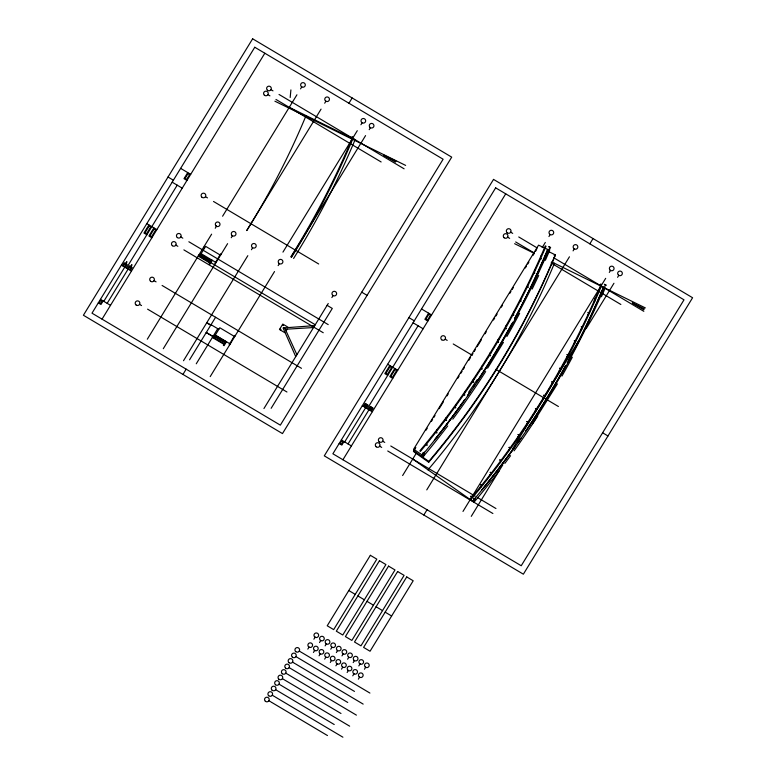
<?xml version="1.0" encoding="UTF-8"?>
<svg xmlns="http://www.w3.org/2000/svg" width="776" height="776" viewBox="0 0 776 776"><rect width="100%" height="100%" fill="white"/><g stroke="black" fill="none" stroke-linecap="round" stroke-linejoin="round"><path stroke-width="1.16" d="M215.059 263.287L219.986 254.887L205.621 246.351L199.694 256.022M216.465 261.56L215.282 263.423M229.23 344.69L234.158 336.289L219.783 327.753L214.312 336.687L213.245 336.047M230.627 342.924L229.444 344.825M290.185 97.504L290.903 89.909M421.669 456.385L421.805 454.978A802.18 788.998 5.4 0 0 424.045 452.311M514.595 318.79A844.802 830.921 5.4 0 0 547.982 249.552L538.563 245.158L413.656 449.207L422.202 455.017A844.802 830.921 5.4 0 0 424.511 452.243M422.202 455.017L423.696 456.075L424.055 453A844.802 830.921 5.4 0 0 549.951 247.311L549.757 249.358M415.829 447.568L413.443 451.457L428.701 462.263L428.779 461.419A802.18 788.998 5.4 0 0 555.247 254.829L548.942 251.734M412.725 459.053L472.497 501.141A844.802 830.921 5.4 0 0 474.815 498.386M472.497 501.141L474.185 501.975L474.466 498.9A844.802 830.921 5.4 0 0 605.484 284.879M547.468 250.27L547.536 249.571A802.18 788.998 5.4 0 1 522.238 304.26M428.701 462.263A802.18 788.998 5.4 0 0 555.17 255.673L555.247 254.829M352.711 139.137C335.552 180.071 315.066 219.598 291.524 257.215M545.324 245.866C513.819 319.867 471.352 389.154 419.806 450.895M546.023 246.205C514.498 320.245 472.012 389.571 420.446 451.351M532.161 289.079L538.719 275.451M229.589 343.758L230.404 342.759M503.449 342.342L487.629 368.163M557.44 383.839L532.394 423.89M122.501 265.77L124.325 262.792L127.167 264.48L125.343 267.468M148.924 224.924L143.958 233.033L146.858 234.75M125.043 264.49L126.692 261.784M103.14 300.942L100.958 304.502L98.28 302.912M125.305 264.655L126.963 261.939M103.809 301.34L124.761 267.119M126.43 268.108L177.2 185.173M127.526 268.758L129.349 265.78L132.192 267.468L130.368 270.455M107.156 303.338L128.108 269.107M153.891 227.872L148.914 236.011L151.863 237.766M187.734 172.582L183.999 178.684L186.958 180.439M130.067 267.478L131.726 264.771M130.329 267.642L131.988 264.936M102.044 319.149L264.829 53.234M147.314 339.209L211.625 234.158M215.243 228.231L216.456 226.252M222.596 216.232L296.936 94.788M300.555 88.871L301.767 86.893M209.21 263.927L211.654 259.941M209.879 264.335L212.323 260.338M163.29 348.705L227.601 243.654M231.229 237.728L232.431 235.758M321.06 109.135L246.719 230.579A802.18 788.998 5.4 0 0 306.064 115.595M324.688 103.218L325.901 101.239M183.505 360.724L247.816 255.673M251.443 249.746L252.646 247.777M189.557 359.802L215.592 317.268M182.942 374.42L186.162 369.153M348.948 103.237L352.168 97.97M196.26 363.789L217.746 328.685M223.372 345.33L225.816 341.343M224.041 345.737L226.485 341.741M282.949 252.122L357.29 130.678M360.918 124.752L362.13 122.773M210.209 376.602L274.52 271.551M278.147 265.625L279.35 263.646M291.223 257.04L365.564 135.596M369.192 129.67L370.404 127.701M286.082 330.993L287.207 329.15M263.937 408.545L328.248 303.494M331.876 297.567L333.079 295.588M271.144 408.312L332.293 308.431L327.113 305.346M363.381 406.372L365.205 403.394L368.057 405.082L366.233 408.06M389.804 365.525L384.847 373.634L387.738 375.351M364.759 407.002L366.418 404.296M344.02 441.544L341.847 445.104L339.16 443.513M365.021 407.157L366.679 404.451M344.69 441.942L365.641 407.72M367.32 408.709L418.089 325.774M368.406 409.359L370.239 406.381L373.081 408.069L371.258 411.057M348.046 443.94L368.998 409.709M394.78 368.474L389.795 376.612L392.753 378.368M428.614 313.184L424.889 319.285L427.848 321.041M369.783 409.99L371.442 407.284M370.055 410.145L371.714 407.439M342.934 459.751L505.719 193.835M414.714 448.673L413.53 450.613L428.779 461.419M426.034 430.185L427.227 428.236M431.417 421.397L432.61 419.438M433.813 417.478L435.006 415.519M439.206 408.661L443.416 401.793M447.024 395.896L448.227 393.927M457.869 378.184L459.072 376.205M460.886 373.256L462.089 371.277M463.301 369.308L464.504 367.339M468.733 360.433L470.547 357.474M471.75 355.495L472.962 353.526M474.165 351.547L475.378 349.578M477.191 346.62L481.421 339.713M485.039 333.796L486.251 331.818M493.488 319.993L494.7 318.014M495.903 316.045L497.106 314.076M501.325 307.189L502.528 305.22M509.745 293.425L510.947 291.466M512.15 289.506L513.353 287.537M525.333 267.972L526.526 266.022M527.719 264.073L528.912 262.123M533.083 255.314L534.266 253.364M535.459 251.424L536.653 249.484M402.628 475.542L416.518 452.854M542.162 247.612L545.315 242.451M548.942 236.534L550.155 234.556M307.82 649.114L309.023 647.145M313.892 639.201L315.095 637.222M313.436 652.451L314.649 650.482M319.508 642.538L320.711 640.559M319.052 655.798L320.265 653.819M325.125 645.875L326.327 643.905M426.761 489.889L569.448 256.798M573.076 250.871L574.279 248.902M324.669 659.134L325.881 657.156M330.741 649.221L331.953 647.242M330.285 662.471L331.498 660.502M336.357 652.558L337.57 650.579M423.832 515.022L427.052 509.754M589.838 243.839L593.058 238.571M335.901 665.808L337.114 663.839M341.974 655.895L343.186 653.925M341.518 669.154L342.73 667.176M347.59 659.231L348.802 657.262M347.134 672.491L348.346 670.512M353.206 662.578L354.419 660.599M352.76 675.828L353.963 673.859M358.822 665.915L360.035 663.936M358.376 679.175L359.579 677.196M364.448 669.252L365.651 667.282M462.991 511.433L605.678 278.341M609.305 272.415L610.508 270.436M471.265 516.35L502.838 464.775M512.305 449.314L578.595 341.013M586.171 328.636L613.952 283.259M617.58 277.333L618.792 275.364M229.657 343.632L215.291 335.087M290.855 256.817C314.377 219.23 334.844 179.741 351.984 138.846L352.673 139.127M468.626 392.297L477.124 379.755M470.266 499.046C524.072 435.346 568.158 363.43 600.372 286.509L601.051 286.79C568.905 363.818 524.702 435.763 470.867 499.54L470.305 499.075M216.242 261.357L215.505 262.21L201.129 253.684M314.697 325.619L283.075 327.967L295.734 356.611M285.296 329.267L313.523 327.54M283.793 327.511L284.743 328.054L296.907 354.69M600.673 283.987L601.264 284.317M470.557 496.543L470.77 496.834M289.254 107.34L355.107 139.69A844.802 830.921 5.4 0 1 293.609 258.457M274.898 101.19L405.644 165.404M396.032 161.214L383.868 155.239L395.469 162.136M554.112 255.159L555.17 255.673M514.614 243.693L534.063 253.248M551.668 261.9L603.486 287.353A844.802 830.921 5.4 0 1 568.934 359.773M605.377 288.274L645.36 307.917M644.419 308.877L632.256 302.902L643.857 309.799M270.979 89.677L272.987 90.87M279.02 94.459L404.112 168.819M510.695 232.179L512.703 233.382M518.737 236.961L537.351 248.029M553.889 257.865L643.828 311.331M267.924 94.662L269.932 95.855M275.965 99.444L381.142 161.971M507.64 237.175L509.657 238.368M515.681 241.957L534.431 253.092M551.086 262.996L620.858 304.473M421.523 308.964L431.582 314.94M180.633 168.363L190.692 174.338M205.475 196.687L207.483 197.88M213.516 201.469L318.684 263.985M408.913 317.626L414.268 320.818M445.191 339.19L447.199 340.392M453.233 343.972L471.973 355.117M495.922 369.357L558.41 406.498M602.612 432.785L607.977 435.966M168.023 177.025L173.387 180.216M361.732 292.183L367.087 295.365M413.065 322.787L423.114 328.762M172.175 182.185L182.234 188.161M203.584 247.282L204.66 247.922M180.808 236.981L182.816 238.174M188.849 241.753L328.219 324.61M387.68 364.254L397.729 370.23M200.664 254.45L211.188 260.707M200.606 254.547L211.13 260.804M200.276 255.071L210.8 261.328M199.083 254.644L200.15 255.285M146.79 223.653L156.849 229.628M198.627 255.382L210.218 262.278M210.888 262.676L315.25 324.717M198.53 255.537L210.131 262.433M198.21 256.061L209.811 262.957M175.832 245.1L177.84 246.302M183.873 249.882L323.243 332.739M288.109 327.249L282.784 324.077L279.467 329.499L284.792 332.671M154.055 280.679L156.063 281.872M162.097 285.461L301.466 368.319M362.295 405.722L372.344 411.697M121.405 265.12L131.464 271.096M211.043 324.707L218.822 329.325M206.823 322.632L210.849 325.018M206.707 322.826L210.732 325.222M215.194 335.251L225.719 341.508M214.768 335.95L225.292 342.206M214.438 336.474L224.962 342.73M213.177 336.154L214.254 336.784M206.3 332.458L213.002 336.445M206.232 332.565L212.934 336.541M212.692 336.939L224.293 343.836M212.372 337.463L223.973 344.36M382.733 441.214L384.75 442.417M390.774 445.996L475.125 496.145M477.211 497.377L495.951 508.522M379.687 446.2L381.695 447.403M387.728 450.982L492.896 513.508M139.544 304.376L141.562 305.569M147.585 309.158L286.955 392.006M341.343 439.953L351.392 445.928M100.453 299.352L110.512 305.327M348.793 590.536L355.253 594.377M357.881 595.949L364.342 599.78M366.98 601.351L373.44 605.193M376.069 606.754L382.529 610.596M385.168 612.167L391.618 615.998M299.274 651.074L301.292 652.267M301.961 652.664L369.919 693.065M295.899 656.593L297.916 657.786M298.585 658.184L354.486 691.416M292.523 662.103L294.54 663.305M295.21 663.703L363.168 704.104M289.147 667.622L291.155 668.815M291.825 669.213L347.735 702.455M285.772 673.141L287.78 674.334M288.449 674.732L356.407 715.132M282.396 678.66L284.404 679.854M285.073 680.251L340.984 713.483M279.02 684.17L281.028 685.363M281.698 685.771L349.656 726.171M275.645 689.689L277.653 690.882M278.322 691.28L334.223 724.522M272.26 695.209L274.277 696.402M274.946 696.799L342.905 737.2M268.884 700.718L270.902 701.921M271.571 702.319L327.472 735.551M423.221 452.505L423.454 452.583A3.676 0.572 36.1 0 1 423.735 452.767L423.977 453.068M424.22 453.233L424.21 453.223A3.676 0.572 36.1 0 0 424.52 453.436L424.54 453.349A3.676 0.572 36.1 0 0 424.249 453.135L423.919 453.019M423.822 452.951L423.735 452.893A3.676 0.572 36.1 0 1 423.444 452.68L423.269 452.544M234.381 336.066A1.959 1.921 5.4 0 1 234.963 335.358M235.138 335.542A2.095 2.056 5.4 0 1 234.798 336.318M220.219 254.664A1.959 1.921 5.4 0 1 220.801 253.956M220.976 254.14A2.095 2.056 5.4 0 1 220.636 254.916M519.571 309.42A802.18 788.998 5.4 0 1 515.235 317.646M547.487 250.881A844.802 830.921 5.4 0 1 514.575 319.014M512.858 322.176A844.802 830.921 5.4 0 1 476.833 381.899M468.762 393.859A844.802 830.921 5.4 0 1 467.394 395.838M462.564 402.734A844.802 830.921 5.4 0 1 434.356 440.312M424.491 452.466A844.802 830.921 5.4 0 1 422.183 455.25M549.66 250.376A844.802 830.921 5.4 0 1 545.363 260.3M519.639 313.339A844.802 830.921 5.4 0 1 506.873 336.512M485.66 371.549A844.802 830.921 5.4 0 1 452.815 419.127M447.742 425.888A844.802 830.921 5.4 0 1 423.696 456.075M511.723 324.058A844.802 830.921 5.4 0 1 476.852 381.676M474.854 384.673A844.802 830.921 5.4 0 1 473.515 386.671M470.14 391.647A844.802 830.921 5.4 0 1 468.103 394.615M464.669 399.553A844.802 830.921 5.4 0 1 435.132 439.138M565.5 366.078A844.802 830.921 5.4 0 1 528.776 426.567M520.686 438.459A844.802 830.921 5.4 0 1 517.941 442.388M515.177 446.316A844.802 830.921 5.4 0 1 483.196 488.414M474.815 498.59A844.802 830.921 5.4 0 1 472.477 501.374M554.452 263.258A802.18 788.998 5.4 0 1 427.983 469.858M605.193 287.954A844.802 830.921 5.4 0 1 601.448 296.752M572.329 357.202A844.802 830.921 5.4 0 1 561.95 376.088M537.72 416.13A844.802 830.921 5.4 0 1 514.081 450.827M510.56 455.687A844.802 830.921 5.4 0 1 504.846 463.417M499.046 471.08A844.802 830.921 5.4 0 1 474.185 501.975M603.515 287.12A844.802 830.921 5.4 0 1 567.246 362.702M565.52 365.855A844.802 830.921 5.4 0 1 525.449 431.31M520.706 438.236A844.802 830.921 5.4 0 1 517.961 442.165M515.196 446.093A844.802 830.921 5.4 0 1 481.702 490.054M280.243 329.237L280.805 329.276L280.252 329.179M282.765 325.105L283.327 325.154L282.774 325.047M283.599 328.423L284.171 328.442L283.599 328.423M426.693 444.968L427.314 445.017L426.693 444.929M426.926 442.465L427.557 442.524L426.936 442.427M436.451 432.717L437.082 432.765L436.461 432.698M436.694 430.214L437.315 430.263L436.694 430.195M445.977 420.282L446.607 420.33L445.987 420.243M446.219 417.779L446.84 417.808L446.219 417.779M455.269 407.672L455.89 407.72L455.269 407.633M455.502 405.169L456.133 405.198L455.502 405.169M464.31 394.897L464.931 394.945L464.32 394.848M464.543 392.394L465.173 392.443L464.552 392.355M470.654 498.803L471.274 498.852L470.654 498.784M470.886 496.3L471.507 496.368L470.906 496.233M473.108 381.947L473.729 381.996L473.108 381.928M473.341 379.445L473.971 379.503L473.35 379.386M480.247 487.202L480.877 487.25L480.257 487.183M480.49 484.699L481.11 484.709L480.49 484.728M481.654 368.842L482.274 368.891L481.654 368.804M481.886 366.34L482.517 366.388L481.896 366.301M489.947 355.583L490.568 355.612L489.947 355.583M490.18 353.08L490.81 353.128L490.19 353.031M490.015 474.951L490.636 474.999L490.015 474.931M490.248 472.448L490.868 472.516L490.267 472.351M497.988 342.168L498.609 342.216L497.988 342.119M498.221 339.665L498.842 339.713L498.221 339.616M499.54 462.515L500.171 462.545L499.54 462.515M499.773 460.013L500.404 460.052L499.783 459.974M505.768 328.607L506.388 328.655L505.768 328.578M506 326.104L506.621 326.172L506.01 326.036M508.823 449.905L509.454 449.935L508.823 449.905M509.066 447.403L509.687 447.442L509.066 447.374M513.285 314.901L513.906 314.949L513.285 314.872M513.518 312.398L514.139 312.447L513.528 312.33M517.873 437.13L518.494 437.179L517.873 437.111M518.106 434.628L518.727 434.667L518.106 434.618M520.531 301.059L521.162 301.107L520.541 301.01M520.774 298.556L521.394 298.605L520.774 298.508M526.662 424.181L527.282 424.259L526.681 424.123M527.525 287.081L528.146 287.11L527.525 287.081M526.904 421.678L527.525 421.717L526.904 421.659M527.758 284.579L528.378 284.627L527.767 284.53M534.237 272.977L534.868 273.026L534.247 272.929M534.48 270.475L535.101 270.523L534.48 270.455M535.217 411.076L535.838 411.125L535.217 411.037M535.45 408.574L536.07 408.564L535.459 408.661M540.688 258.748L541.308 258.796L540.688 258.709M540.92 256.245L541.551 256.293L540.93 256.187M543.51 397.816L544.131 397.865L543.51 397.768M543.743 395.314L544.364 395.343L543.743 395.294M551.542 384.401L552.163 384.45L551.552 384.353M551.784 381.899L552.405 381.879L551.784 381.986M559.321 370.841L559.942 370.889L559.331 370.773M559.564 368.338L560.185 368.387L559.564 368.299M566.839 357.135L567.46 357.183L566.849 357.067M567.081 354.632L567.702 354.603L567.081 354.719M574.095 343.293L574.715 343.341L574.104 343.244M574.327 340.79L574.958 340.771L574.337 340.877M581.078 329.315L581.709 329.363L581.088 329.267M581.321 326.812L581.942 326.88L581.331 326.745M587.801 315.211L588.421 315.24L587.801 315.211M588.033 312.709L588.654 312.776L588.043 312.641M594.251 300.981L594.872 301.03L594.251 300.942M594.484 298.479L595.105 298.469L594.494 298.566M600.178 287.207L600.808 287.256L600.188 287.188M600.42 284.705L601.041 284.773L600.43 284.637M352.032 137.042L352.653 137.109L352.042 136.974M252.636 38.8L83.41 315.25L282.474 433.59L451.71 157.14L252.636 38.8M254.77 47.249L91.995 313.174L280.34 425.141L443.115 159.226L254.77 47.249M100.725 300.409L99.347 302.65L100.686 303.445L102.063 301.204L100.725 300.409M124.587 263.85L123.568 265.508L125.081 266.41L126.1 264.742L124.587 263.85M149.186 225.981L145.034 232.771L146.586 233.692L150.748 226.902L149.186 225.981M129.611 266.837L128.593 268.496L130.106 269.398L131.125 267.73L129.611 266.837M154.162 228.93L149.981 235.758L151.601 236.709L155.772 229.89L154.162 228.93M187.996 173.64L185.076 178.422L186.686 179.382L189.616 174.6L187.996 173.64M280.408 328.811L280.631 329.684L280.408 328.811M282.939 324.678L283.162 325.561L282.939 324.678M493.526 179.401L324.29 455.851L523.363 574.192L692.59 297.741L493.526 179.401M495.66 187.85L332.885 453.776L521.23 565.743L684.005 299.827L495.66 187.85M341.605 441.01L340.237 443.251L341.576 444.047L342.953 441.806L341.605 441.01M365.477 404.451L364.458 406.11L365.962 407.012L366.98 405.344L365.477 404.451M390.076 366.582L385.915 373.372L387.476 374.294L391.628 367.504L390.076 366.582M370.501 407.439L369.483 409.097L370.986 410L372.005 408.331L370.501 407.439M395.052 369.531L390.871 376.36L392.481 377.311L396.662 370.491L395.052 369.531M428.885 314.241L425.956 319.023L427.576 319.984L430.505 315.201L428.885 314.241M370.356 555.306L327.22 625.776L333.68 629.617L376.816 559.147L370.356 555.306M379.454 560.708L336.318 631.179L342.769 635.02L385.915 564.55L379.454 560.708M388.543 566.111L345.407 636.582L351.868 640.423L395.003 569.953L388.543 566.111M397.642 571.524L354.496 641.995L360.956 645.836L404.102 575.365L397.642 571.524M406.731 576.927L363.595 647.397L370.055 651.239L413.191 580.768L406.731 576.927M548.875 246.768L549.243 247.001A4.307 0.728 26.8 0 0 550.562 247.651L550.669 247.612A4.307 0.728 26.8 0 0 549.35 246.962L548.913 246.778M604.407 284.336L604.776 284.579A4.307 0.728 26.8 0 0 606.095 285.228L606.279 285.228A4.307 0.728 26.8 0 0 604.873 284.53L604.485 284.365M473.399 498.357L473.855 498.648A4.307 0.728 26.8 0 0 475.174 499.288L475.087 499.152A4.307 0.728 26.8 0 0 473.767 498.512L473.399 498.357M370.123 127.497A2.347 2.309 5.4 0 0 373.925 126.11A2.347 2.309 5.4 0 0 370.782 123.559A2.347 2.309 5.4 0 0 370.123 127.497M361.849 122.579A2.347 2.309 5.4 0 0 365.651 121.182A2.347 2.309 5.4 0 0 362.508 118.641A2.347 2.309 5.4 0 0 361.849 122.579M325.619 101.045A2.347 2.309 5.4 0 0 329.422 99.648A2.347 2.309 5.4 0 0 326.279 97.097A2.347 2.309 5.4 0 0 325.619 101.045M301.486 86.699A2.347 2.309 5.4 0 0 305.288 85.302A2.347 2.309 5.4 0 0 302.155 82.76A2.347 2.309 5.4 0 0 301.486 86.699M267.478 90.258A2.347 2.309 5.4 0 0 271.28 88.862A2.347 2.309 5.4 0 0 268.137 86.311A2.347 2.309 5.4 0 0 267.478 90.258M201.973 197.269A2.347 2.309 5.4 0 0 205.776 195.872A2.347 2.309 5.4 0 0 202.633 193.321A2.347 2.309 5.4 0 0 201.973 197.269M264.422 95.244A2.347 2.309 5.4 0 0 268.224 93.847A2.347 2.309 5.4 0 0 265.091 91.306A2.347 2.309 5.4 0 0 264.422 95.244M177.306 237.563A2.347 2.309 5.4 0 0 181.109 236.166A2.347 2.309 5.4 0 0 177.966 233.615A2.347 2.309 5.4 0 0 177.306 237.563M172.33 245.691A2.347 2.309 5.4 0 0 176.133 244.294A2.347 2.309 5.4 0 0 172.999 241.743A2.347 2.309 5.4 0 0 172.33 245.691M150.554 281.261A2.347 2.309 5.4 0 0 154.356 279.874A2.347 2.309 5.4 0 0 151.213 277.323A2.347 2.309 5.4 0 0 150.554 281.261M136.042 304.958A2.347 2.309 5.4 0 0 139.855 303.561A2.347 2.309 5.4 0 0 136.712 301.02A2.347 2.309 5.4 0 0 136.042 304.958M332.797 295.394A2.347 2.309 5.4 0 0 336.609 293.997A2.347 2.309 5.4 0 0 333.467 291.456A2.347 2.309 5.4 0 0 332.797 295.394M279.069 263.452A2.347 2.309 5.4 0 0 282.881 262.055A2.347 2.309 5.4 0 0 279.738 259.514A2.347 2.309 5.4 0 0 279.069 263.452M252.365 247.583A2.347 2.309 5.4 0 0 256.177 246.186A2.347 2.309 5.4 0 0 253.034 243.635A2.347 2.309 5.4 0 0 252.365 247.583M232.15 235.564A2.347 2.309 5.4 0 0 235.962 234.168A2.347 2.309 5.4 0 0 232.819 231.617A2.347 2.309 5.4 0 0 232.15 235.564M216.174 226.059A2.347 2.309 5.4 0 0 219.977 224.671A2.347 2.309 5.4 0 0 216.844 222.12A2.347 2.309 5.4 0 0 216.174 226.059M376.185 446.792A2.347 2.309 5.4 0 0 379.988 445.395A2.347 2.309 5.4 0 0 376.845 442.844A2.347 2.309 5.4 0 0 376.185 446.792M507.194 232.771A2.347 2.309 5.4 0 0 510.996 231.374A2.347 2.309 5.4 0 0 507.863 228.823A2.347 2.309 5.4 0 0 507.194 232.771M618.511 275.16A2.347 2.309 5.4 0 0 622.313 273.773A2.347 2.309 5.4 0 0 619.17 271.222A2.347 2.309 5.4 0 0 618.511 275.16M610.227 270.242A2.347 2.309 5.4 0 0 614.039 268.845A2.347 2.309 5.4 0 0 610.896 266.304A2.347 2.309 5.4 0 0 610.227 270.242M573.997 248.708A2.347 2.309 5.4 0 0 577.81 247.311A2.347 2.309 5.4 0 0 574.667 244.76A2.347 2.309 5.4 0 0 573.997 248.708M549.874 234.362A2.347 2.309 5.4 0 0 553.676 232.965A2.347 2.309 5.4 0 0 550.533 230.414A2.347 2.309 5.4 0 0 549.874 234.362M379.231 441.796A2.347 2.309 5.4 0 0 383.043 440.409A2.347 2.309 5.4 0 0 379.9 437.858A2.347 2.309 5.4 0 0 379.231 441.796M441.69 339.781A2.347 2.309 5.4 0 0 445.492 338.385A2.347 2.309 5.4 0 0 442.349 335.833A2.347 2.309 5.4 0 0 441.69 339.781M504.138 237.757A2.347 2.309 5.4 0 0 507.95 236.36A2.347 2.309 5.4 0 0 504.807 233.809A2.347 2.309 5.4 0 0 504.138 237.757M314.813 637.028A2.347 2.309 5.4 0 0 318.616 635.631A2.347 2.309 5.4 0 0 315.483 633.09A2.347 2.309 5.4 0 0 314.813 637.028M320.43 640.365A2.347 2.309 5.4 0 0 324.242 638.978A2.347 2.309 5.4 0 0 321.099 636.427A2.347 2.309 5.4 0 0 320.43 640.365M326.046 643.711A2.347 2.309 5.4 0 0 329.858 642.315A2.347 2.309 5.4 0 0 326.715 639.763A2.347 2.309 5.4 0 0 326.046 643.711M331.672 647.048A2.347 2.309 5.4 0 0 335.475 645.651A2.347 2.309 5.4 0 0 332.332 643.1A2.347 2.309 5.4 0 0 331.672 647.048M337.288 650.385A2.347 2.309 5.4 0 0 341.091 648.988A2.347 2.309 5.4 0 0 337.948 646.447A2.347 2.309 5.4 0 0 337.288 650.385M342.905 653.722A2.347 2.309 5.4 0 0 346.707 652.335A2.347 2.309 5.4 0 0 343.564 649.784A2.347 2.309 5.4 0 0 342.905 653.722M348.521 657.068A2.347 2.309 5.4 0 0 352.323 655.672A2.347 2.309 5.4 0 0 349.181 653.12A2.347 2.309 5.4 0 0 348.521 657.068M354.137 660.405A2.347 2.309 5.4 0 0 357.94 659.008A2.347 2.309 5.4 0 0 354.807 656.457A2.347 2.309 5.4 0 0 354.137 660.405M359.754 663.742A2.347 2.309 5.4 0 0 363.556 662.345A2.347 2.309 5.4 0 0 360.423 659.804A2.347 2.309 5.4 0 0 359.754 663.742M365.37 667.079A2.347 2.309 5.4 0 0 369.172 665.692A2.347 2.309 5.4 0 0 366.039 663.14A2.347 2.309 5.4 0 0 365.37 667.079M359.298 677.002A2.347 2.309 5.4 0 0 363.11 675.605A2.347 2.309 5.4 0 0 359.967 673.054A2.347 2.309 5.4 0 0 359.298 677.002M353.681 673.655A2.347 2.309 5.4 0 0 357.484 672.268A2.347 2.309 5.4 0 0 354.351 669.717A2.347 2.309 5.4 0 0 353.681 673.655M348.065 670.318A2.347 2.309 5.4 0 0 351.868 668.922A2.347 2.309 5.4 0 0 348.734 666.38A2.347 2.309 5.4 0 0 348.065 670.318M342.449 666.982A2.347 2.309 5.4 0 0 346.251 665.585A2.347 2.309 5.4 0 0 343.118 663.043A2.347 2.309 5.4 0 0 342.449 666.982M336.832 663.645A2.347 2.309 5.4 0 0 340.635 662.248A2.347 2.309 5.4 0 0 337.492 659.697A2.347 2.309 5.4 0 0 336.832 663.645M331.216 660.298A2.347 2.309 5.4 0 0 335.019 658.911A2.347 2.309 5.4 0 0 331.876 656.36A2.347 2.309 5.4 0 0 331.216 660.298M325.6 656.962A2.347 2.309 5.4 0 0 329.402 655.565A2.347 2.309 5.4 0 0 326.26 653.023A2.347 2.309 5.4 0 0 325.6 656.962M319.984 653.625A2.347 2.309 5.4 0 0 323.786 652.228A2.347 2.309 5.4 0 0 320.643 649.677A2.347 2.309 5.4 0 0 319.984 653.625M314.367 650.288A2.347 2.309 5.4 0 0 318.17 648.891A2.347 2.309 5.4 0 0 315.027 646.34A2.347 2.309 5.4 0 0 314.367 650.288M308.741 646.942A2.347 2.309 5.4 0 0 312.553 645.554A2.347 2.309 5.4 0 0 309.411 643.003A2.347 2.309 5.4 0 0 308.741 646.942M265.392 701.3A2.347 2.309 5.4 0 0 269.194 699.913A2.347 2.309 5.4 0 0 266.052 697.362A2.347 2.309 5.4 0 0 265.392 701.3M268.768 695.791A2.347 2.309 5.4 0 0 272.57 694.394A2.347 2.309 5.4 0 0 269.427 691.843A2.347 2.309 5.4 0 0 268.768 695.791M272.143 690.271A2.347 2.309 5.4 0 0 275.946 688.875A2.347 2.309 5.4 0 0 272.803 686.333A2.347 2.309 5.4 0 0 272.143 690.271M275.519 684.752A2.347 2.309 5.4 0 0 279.321 683.365A2.347 2.309 5.4 0 0 276.178 680.814A2.347 2.309 5.4 0 0 275.519 684.752M278.894 679.242A2.347 2.309 5.4 0 0 282.697 677.846A2.347 2.309 5.4 0 0 279.564 675.295A2.347 2.309 5.4 0 0 278.894 679.242M282.27 673.723A2.347 2.309 5.4 0 0 286.072 672.326A2.347 2.309 5.4 0 0 282.939 669.785A2.347 2.309 5.4 0 0 282.27 673.723M285.646 668.204A2.347 2.309 5.4 0 0 289.448 666.817A2.347 2.309 5.4 0 0 286.315 664.266A2.347 2.309 5.4 0 0 285.646 668.204M289.021 662.694A2.347 2.309 5.4 0 0 292.833 661.298A2.347 2.309 5.4 0 0 289.69 658.746A2.347 2.309 5.4 0 0 289.021 662.694M292.397 657.175A2.347 2.309 5.4 0 0 296.209 655.778A2.347 2.309 5.4 0 0 293.066 653.237A2.347 2.309 5.4 0 0 292.397 657.175M295.782 651.656A2.347 2.309 5.4 0 0 299.584 650.269A2.347 2.309 5.4 0 0 296.442 647.717A2.347 2.309 5.4 0 0 295.782 651.656"/></g></svg>
